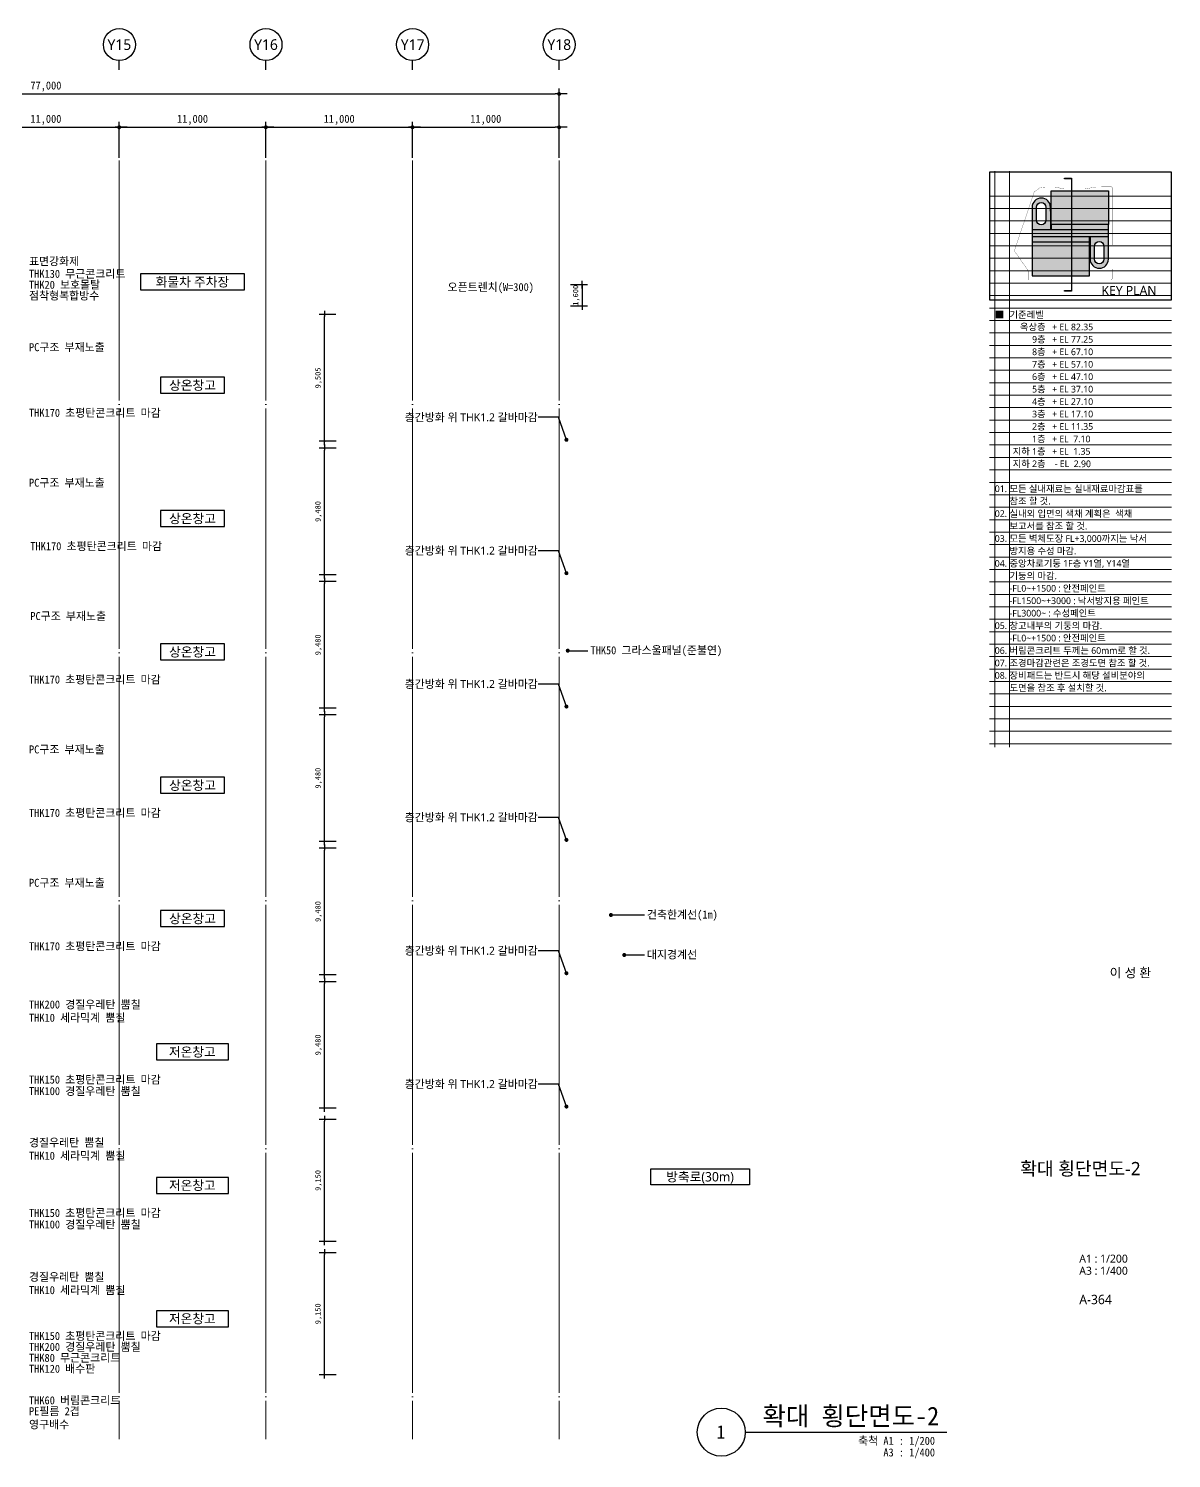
# Model space of a CAD drawing. Header units: inches. Extents: x -1307703 to -645498, y 230939 to 338158.
# Drawn here: x -731232 to -645498, y 230939 to 338158 of the extents above; entities that cross this region are included whole.
import ezdxf
from ezdxf.enums import TextEntityAlignment as Align

# ---------------------------------------------------------------- set-up
doc = ezdxf.new("R2010")
doc.units = ezdxf.units.IN
doc.header["$MEASUREMENT"] = 0
for name, pattern in [('CEN', [62, 60, -1, 0, -1]), ('DASHDOTX2', [2, 1, -0.5, 0, -0.5]), ('PHANTOM', [63.5, 31.75, -6.35, 6.35, -6.35, 6.35, -6.35])]:
    doc.linetypes.add(name, pattern=pattern)
doc.layers.get('0').update_dxf_attribs({"linetype": 'CONTINUOUS'})
for name, color, linetype, lineweight in [('A-BOND-LIN1', 4, 'DASHDOTX2', 25), ('A-BORD-TEXT', 3, 'CONTINUOUS', 25), ('A-CNTL', 1, 'CEN', 15), ('A-DIMS', 7, 'CONTINUOUS', 25), ('A-MKXS-LEAD', 7, 'CONTINUOUS', 25), ('A-MKXS-TEXT1', 3, 'CONTINUOUS', 25), ('A-MKXX-NAME', 3, 'CONTINUOUS', 25), ('A-MKXX-SYMB', 7, 'CONTINUOUS', 25), ('A-XXXX-SYMB', 7, 'CONTINUOUS', 25), ('A-XXXX-TXT1', 3, 'CONTINUOUS', 25), ('A-XXXX-TXT2', 3, 'CONTINUOUS', 25)]:
    doc.layers.add(name, color=color, linetype=linetype, lineweight=lineweight)
doc.layers.add('A-XXXX-NPLT', color=144, linetype='CONTINUOUS', lineweight=15, plot=False)
doc.layers.add('색상', color=7, linetype='CONTINUOUS')
doc.styles.add('HY울릉도L', font='')
doc.styles.add('돋움', font='')
doc.styles.add('돋움체', font='')
doc.styles.add('맑은 고딕', font='malgun.ttf')
doc.styles.add('맑은고딕', font='malgun.ttf')
doc.styles.get('HY울릉도L').set_extended_font_data('HYwulM')
doc.styles.get('돋움').set_extended_font_data('DotumChe')
doc.styles.get('돋움체').set_extended_font_data('DotumChe')
doc.dimstyles.new('CDIM', dxfattribs={"dimtxt": 3, "dimasz": 1.5, "dimexe": 2, "dimexo": 1, "dimgap": 1, "dimtad": 1, "dimdec": 0, "dimrnd": 0.5, "dimzin": 0, "dimdsep": 32, "dimlunit": 6, "dimtxsty": 'HY울릉도L', "dimblk1": '_CIDOT', "dimblk2": '_CIDOT', "dimsah": 1, "dimcen": 5.5, "dimclrd": 2, "dimclre": 2, "dimclrt": 7, "dimadec": 0, "dimazin": 0, "dimtfac": 1, "dimtdec": 0, "dimtix": 1, "dimtmove": 2, "dimatfit": 1, "dimldrblk": '_CIDOT', "dimfxl": 1, "dimtolj": 1, "dimtzin": 0, "dimlwd": -1, "dimarcsym": 0})

# ---------------------------------------------------------------- blocks, each defined once
blk = doc.blocks.new('_CIDOT')
at = {"color": 0, "linetype": 'ByBlock'}
blk.add_line((2, 0), (-1, 0), dxfattribs=at)
at = {"color": 0, "linetype": 'ByBlock', "const_width": 0.5}
blk.add_lwpolyline([(-0.25, 0, 1), (0.25, 0, 1)], format="xyb", close=True, dxfattribs=at)
blk = doc.blocks.new('*D29')
at = {"layer": 'A-DIMS', "lineweight": -2, "transparency": 16777216}
for p, q in [((-735433, 328458), (-735433, 331158)), ((-724433, 328458), (-724433, 331158))]:
    blk.add_line(p, q, dxfattribs=at)
at = {"layer": 'A-DIMS', "transparency": 16777216}
blk.add_line((-735133, 330758), (-724733, 330758), dxfattribs=at)
at = {"layer": 'A-DIMS', "transparency": 16777216, "xscale": 300, "yscale": 300, "zscale": 300, "rotation": 180}
blk.add_blockref('_CIDOT', (-735433, 330758), dxfattribs=at)
at = {"layer": 'A-DIMS', "transparency": 16777216, "xscale": 300, "yscale": 300, "zscale": 300}
blk.add_blockref('_CIDOT', (-724433, 330758), dxfattribs=at)
at = {"layer": 'A-DIMS', "color": 3, "transparency": 16777216, "insert": (-729933, 331315), "char_height": 600, "attachment_point": 5, "style": '돋움체'}
blk.add_mtext('\\A1;11,000', dxfattribs=at)
blk = doc.blocks.new('*D30')
at = {"layer": 'A-DIMS', "lineweight": -2, "transparency": 16777216}
for p, q in [((-724433, 328458), (-724433, 331158)), ((-713433, 328458), (-713433, 331158))]:
    blk.add_line(p, q, dxfattribs=at)
at = {"layer": 'A-DIMS', "transparency": 16777216}
blk.add_line((-724133, 330758), (-713733, 330758), dxfattribs=at)
at = {"layer": 'A-DIMS', "transparency": 16777216, "xscale": 300, "yscale": 300, "zscale": 300, "rotation": 180}
blk.add_blockref('_CIDOT', (-724433, 330758), dxfattribs=at)
at = {"layer": 'A-DIMS', "transparency": 16777216, "xscale": 300, "yscale": 300, "zscale": 300}
blk.add_blockref('_CIDOT', (-713433, 330758), dxfattribs=at)
at = {"layer": 'A-DIMS', "color": 3, "transparency": 16777216, "insert": (-718933, 331315), "char_height": 600, "attachment_point": 5, "style": '돋움체'}
blk.add_mtext('\\A1;11,000', dxfattribs=at)
blk = doc.blocks.new('*D31')
at = {"layer": 'A-DIMS', "lineweight": -2, "transparency": 16777216}
for p, q in [((-713433, 328458), (-713433, 331158)), ((-702433, 328458), (-702433, 331158))]:
    blk.add_line(p, q, dxfattribs=at)
at = {"layer": 'A-DIMS', "transparency": 16777216}
blk.add_line((-713133, 330758), (-702733, 330758), dxfattribs=at)
at = {"layer": 'A-DIMS', "transparency": 16777216, "xscale": 300, "yscale": 300, "zscale": 300, "rotation": 180}
blk.add_blockref('_CIDOT', (-713433, 330758), dxfattribs=at)
at = {"layer": 'A-DIMS', "transparency": 16777216, "xscale": 300, "yscale": 300, "zscale": 300}
blk.add_blockref('_CIDOT', (-702433, 330758), dxfattribs=at)
at = {"layer": 'A-DIMS', "color": 3, "transparency": 16777216, "insert": (-707933, 331315), "char_height": 600, "attachment_point": 5, "style": '돋움체'}
blk.add_mtext('\\A1;11,000', dxfattribs=at)
blk = doc.blocks.new('*D32')
at = {"layer": 'A-DIMS', "lineweight": -2, "transparency": 16777216}
for p, q in [((-702433, 328458), (-702433, 331158)), ((-691433, 328458), (-691433, 331158))]:
    blk.add_line(p, q, dxfattribs=at)
at = {"layer": 'A-DIMS', "transparency": 16777216}
blk.add_line((-702133, 330758), (-691733, 330758), dxfattribs=at)
at = {"layer": 'A-DIMS', "transparency": 16777216, "xscale": 300, "yscale": 300, "zscale": 300, "rotation": 180}
blk.add_blockref('_CIDOT', (-702433, 330758), dxfattribs=at)
at = {"layer": 'A-DIMS', "transparency": 16777216, "xscale": 300, "yscale": 300, "zscale": 300}
blk.add_blockref('_CIDOT', (-691433, 330758), dxfattribs=at)
at = {"layer": 'A-DIMS', "color": 3, "transparency": 16777216, "insert": (-696933, 331315), "char_height": 600, "attachment_point": 5, "style": '돋움체'}
blk.add_mtext('\\A1;11,000', dxfattribs=at)
blk = doc.blocks.new('*D44')
at = {"layer": 'A-DIMS', "lineweight": -2, "transparency": 16777216}
for p, q in [((-768433, 328458), (-768433, 333658)), ((-691433, 328458), (-691433, 333658))]:
    blk.add_line(p, q, dxfattribs=at)
at = {"layer": 'A-DIMS', "transparency": 16777216}
blk.add_line((-768133, 333258), (-691733, 333258), dxfattribs=at)
at = {"layer": 'A-DIMS', "transparency": 16777216, "xscale": 300, "yscale": 300, "zscale": 300, "rotation": 180}
blk.add_blockref('_CIDOT', (-768433, 333258), dxfattribs=at)
at = {"layer": 'A-DIMS', "transparency": 16777216, "xscale": 300, "yscale": 300, "zscale": 300}
blk.add_blockref('_CIDOT', (-691433, 333258), dxfattribs=at)
at = {"layer": 'A-DIMS', "color": 3, "transparency": 16777216, "insert": (-729933, 333815), "char_height": 600, "attachment_point": 5, "style": '돋움체'}
blk.add_mtext('\\A1;77,000', dxfattribs=at)
blk = doc.blocks.new('*D177')
at = {"layer": 'A-DIMS', "lineweight": -2, "transparency": 16777216}
for p, q in [((-690583, 318958), (-689312, 318958)), ((-690583, 317358), (-689312, 317358))]:
    blk.add_line(p, q, dxfattribs=at)
at = {"layer": 'A-DIMS', "transparency": 16777216}
for p, q in [((-689712, 319098), (-689712, 319238)), ((-689712, 318958), (-689712, 317358)), ((-689712, 317218), (-689712, 317078))]:
    blk.add_line(p, q, dxfattribs=at)
at = {"layer": 'A-DIMS', "transparency": 16777216, "xscale": 140, "yscale": 140, "zscale": 140}
for p, rotation in [((-689712, 318958), 270), ((-689712, 317358), 90)]:
    blk.add_blockref('_CIDOT', p, dxfattribs=dict(at, rotation=rotation))
at = {"layer": 'A-DIMS', "color": 3, "transparency": 16777216, "insert": (-690150, 318158), "char_height": 400, "attachment_point": 5, "rotation": 90, "style": '돋움체'}
blk.add_mtext('\\A1;1,600', dxfattribs=at)
blk = doc.blocks.new('*D210')
at = {"layer": 'A-DIMS', "lineweight": -2, "transparency": 16777216}
for p, q in [((-708170, 316713), (-709438, 316713)), ((-708167, 307208), (-709438, 307208))]:
    blk.add_line(p, q, dxfattribs=at)
at = {"layer": 'A-DIMS', "transparency": 16777216}
blk.add_line((-709038, 307348), (-709038, 316573), dxfattribs=at)
at = {"layer": 'A-DIMS', "transparency": 16777216, "xscale": 140, "yscale": 140, "zscale": 140}
for p, rotation in [((-709038, 316713), 90), ((-709038, 307208), 270)]:
    blk.add_blockref('_CIDOT', p, dxfattribs=dict(at, rotation=rotation))
at = {"layer": 'A-DIMS', "color": 3, "transparency": 16777216, "insert": (-709476, 311961), "char_height": 400, "attachment_point": 5, "rotation": 90, "style": '돋움체'}
blk.add_mtext('\\A1;9,505', dxfattribs=at)
blk = doc.blocks.new('*D211')
at = {"layer": 'A-DIMS', "lineweight": -2, "transparency": 16777216}
for p, q in [((-708167, 306688), (-709438, 306688)), ((-708167, 297208), (-709438, 297208))]:
    blk.add_line(p, q, dxfattribs=at)
at = {"layer": 'A-DIMS', "transparency": 16777216}
blk.add_line((-709038, 297348), (-709038, 306548), dxfattribs=at)
at = {"layer": 'A-DIMS', "transparency": 16777216, "xscale": 140, "yscale": 140, "zscale": 140}
for p, rotation in [((-709038, 306688), 90), ((-709038, 297208), 270)]:
    blk.add_blockref('_CIDOT', p, dxfattribs=dict(at, rotation=rotation))
at = {"layer": 'A-DIMS', "color": 3, "transparency": 16777216, "insert": (-709476, 301948), "char_height": 400, "attachment_point": 5, "rotation": 90, "style": '돋움체'}
blk.add_mtext('\\A1;9,480', dxfattribs=at)
blk = doc.blocks.new('*D212')
at = {"layer": 'A-DIMS', "lineweight": -2, "transparency": 16777216}
for p, q in [((-708167, 296688), (-709438, 296688)), ((-708167, 287208), (-709438, 287208))]:
    blk.add_line(p, q, dxfattribs=at)
at = {"layer": 'A-DIMS', "transparency": 16777216}
blk.add_line((-709038, 287348), (-709038, 296548), dxfattribs=at)
at = {"layer": 'A-DIMS', "transparency": 16777216, "xscale": 140, "yscale": 140, "zscale": 140}
for p, rotation in [((-709038, 296688), 90), ((-709038, 287208), 270)]:
    blk.add_blockref('_CIDOT', p, dxfattribs=dict(at, rotation=rotation))
at = {"layer": 'A-DIMS', "color": 3, "transparency": 16777216, "insert": (-709476, 291948), "char_height": 400, "attachment_point": 5, "rotation": 90, "style": '돋움체'}
blk.add_mtext('\\A1;9,480', dxfattribs=at)
blk = doc.blocks.new('*D213')
at = {"layer": 'A-DIMS', "lineweight": -2, "transparency": 16777216}
for p, q in [((-708167, 286688), (-709438, 286688)), ((-708167, 277208), (-709438, 277208))]:
    blk.add_line(p, q, dxfattribs=at)
at = {"layer": 'A-DIMS', "transparency": 16777216}
blk.add_line((-709038, 277348), (-709038, 286548), dxfattribs=at)
at = {"layer": 'A-DIMS', "transparency": 16777216, "xscale": 140, "yscale": 140, "zscale": 140}
for p, rotation in [((-709038, 286688), 90), ((-709038, 277208), 270)]:
    blk.add_blockref('_CIDOT', p, dxfattribs=dict(at, rotation=rotation))
at = {"layer": 'A-DIMS', "color": 3, "transparency": 16777216, "insert": (-709476, 281948), "char_height": 400, "attachment_point": 5, "rotation": 90, "style": '돋움체'}
blk.add_mtext('\\A1;9,480', dxfattribs=at)
blk = doc.blocks.new('*D214')
at = {"layer": 'A-DIMS', "lineweight": -2, "transparency": 16777216}
for p, q in [((-708167, 276688), (-709438, 276688)), ((-708167, 267208), (-709438, 267208))]:
    blk.add_line(p, q, dxfattribs=at)
at = {"layer": 'A-DIMS', "transparency": 16777216}
blk.add_line((-709038, 267348), (-709038, 276548), dxfattribs=at)
at = {"layer": 'A-DIMS', "transparency": 16777216, "xscale": 140, "yscale": 140, "zscale": 140}
for p, rotation in [((-709038, 276688), 90), ((-709038, 267208), 270)]:
    blk.add_blockref('_CIDOT', p, dxfattribs=dict(at, rotation=rotation))
at = {"layer": 'A-DIMS', "color": 3, "transparency": 16777216, "insert": (-709476, 271948), "char_height": 400, "attachment_point": 5, "rotation": 90, "style": '돋움체'}
blk.add_mtext('\\A1;9,480', dxfattribs=at)
blk = doc.blocks.new('*D215')
at = {"layer": 'A-DIMS', "lineweight": -2, "transparency": 16777216}
for p, q in [((-708167, 266688), (-709438, 266688)), ((-708167, 257208), (-709438, 257208))]:
    blk.add_line(p, q, dxfattribs=at)
at = {"layer": 'A-DIMS', "transparency": 16777216}
blk.add_line((-709038, 257348), (-709038, 266548), dxfattribs=at)
at = {"layer": 'A-DIMS', "transparency": 16777216, "xscale": 140, "yscale": 140, "zscale": 140}
for p, rotation in [((-709038, 266688), 90), ((-709038, 257208), 270)]:
    blk.add_blockref('_CIDOT', p, dxfattribs=dict(at, rotation=rotation))
at = {"layer": 'A-DIMS', "color": 3, "transparency": 16777216, "insert": (-709476, 261948), "char_height": 400, "attachment_point": 5, "rotation": 90, "style": '돋움체'}
blk.add_mtext('\\A1;9,480', dxfattribs=at)
blk = doc.blocks.new('*D216')
at = {"layer": 'A-DIMS', "lineweight": -2, "transparency": 16777216}
for p, q in [((-708167, 256358), (-709438, 256358)), ((-708167, 247208), (-709438, 247208))]:
    blk.add_line(p, q, dxfattribs=at)
at = {"layer": 'A-DIMS', "transparency": 16777216}
blk.add_line((-709038, 247348), (-709038, 256218), dxfattribs=at)
at = {"layer": 'A-DIMS', "transparency": 16777216, "xscale": 140, "yscale": 140, "zscale": 140}
for p, rotation in [((-709038, 256358), 90), ((-709038, 247208), 270)]:
    blk.add_blockref('_CIDOT', p, dxfattribs=dict(at, rotation=rotation))
at = {"layer": 'A-DIMS', "color": 3, "transparency": 16777216, "insert": (-709476, 251783), "char_height": 400, "attachment_point": 5, "rotation": 90, "style": '돋움체'}
blk.add_mtext('\\A1;9,150', dxfattribs=at)
blk = doc.blocks.new('*D217')
at = {"layer": 'A-DIMS', "lineweight": -2, "transparency": 16777216}
for p, q in [((-708167, 246358), (-709438, 246358)), ((-708167, 237208), (-709438, 237208))]:
    blk.add_line(p, q, dxfattribs=at)
at = {"layer": 'A-DIMS', "transparency": 16777216}
blk.add_line((-709038, 237348), (-709038, 246218), dxfattribs=at)
at = {"layer": 'A-DIMS', "transparency": 16777216, "xscale": 140, "yscale": 140, "zscale": 140}
for p, rotation in [((-709038, 246358), 90), ((-709038, 237208), 270)]:
    blk.add_blockref('_CIDOT', p, dxfattribs=dict(at, rotation=rotation))
at = {"layer": 'A-DIMS', "color": 3, "transparency": 16777216, "insert": (-709476, 241783), "char_height": 400, "attachment_point": 5, "rotation": 90, "style": '돋움체'}
blk.add_mtext('\\A1;9,150', dxfattribs=at)
blk = doc.blocks.new('NOTE(220317)')
at = {"layer": 'A-XXXX-NPLT'}
for p, q in [((1010650, 179733), (1010650, 175413)), ((1010760, 179733), (1010760, 175413)), ((1010610, 179546), (1011975, 179546)), ((1010610, 179453), (1011975, 179453)), ((1010610, 179359), (1011975, 179359)), ((1010610, 179266), (1011975, 179266)), ((1010610, 179173), (1011975, 179173)), ((1010610, 179079), (1011975, 179079)), ((1010610, 178986), (1011975, 178986)), ((1010610, 178893), (1011975, 178893)), ((1010610, 178799), (1011975, 178799)), ((1010610, 178706), (1011975, 178706)), ((1010610, 178613), (1011975, 178613)), ((1010610, 178519), (1011975, 178519)), ((1010610, 178426), (1011975, 178426)), ((1010610, 178333), (1011975, 178333)), ((1010610, 178239), (1011975, 178239)), ((1010610, 178146), (1011975, 178146)), ((1010610, 178053), (1011975, 178053)), ((1010610, 177959), (1011975, 177959)), ((1010610, 177866), (1011975, 177866)), ((1010610, 177773), (1011975, 177773)), ((1010610, 177679), (1011975, 177679)), ((1010610, 177586), (1011975, 177586)), ((1010610, 177493), (1011975, 177493)), ((1010610, 177399), (1011975, 177399)), ((1010610, 177306), (1011975, 177306)), ((1010610, 177213), (1011975, 177213)), ((1010610, 177119), (1011975, 177119)), ((1010610, 177026), (1011975, 177026)), ((1010610, 176933), (1011975, 176933)), ((1010610, 176839), (1011975, 176839)), ((1010610, 176746), (1011975, 176746)), ((1010610, 176653), (1011975, 176653)), ((1010610, 176559), (1011975, 176559)), ((1010610, 176466), (1011975, 176466)), ((1010610, 176373), (1011975, 176373)), ((1010610, 176279), (1011975, 176279)), ((1010610, 176186), (1011975, 176186)), ((1010610, 176093), (1011975, 176093)), ((1010610, 175999), (1011975, 175999)), ((1010610, 175906), (1011975, 175906)), ((1010610, 175813), (1011975, 175813)), ((1010610, 175719), (1011975, 175719)), ((1010610, 175626), (1011975, 175626)), ((1010610, 175533), (1011975, 175533)), ((1010610, 175439), (1011975, 175439))]:
    blk.add_line(p, q, dxfattribs=at)
blk = doc.blocks.new('NOTE_확대 종단면도')
at = {"layer": 'A-XXXX-TXT2', "style": '맑은 고딕'}
for s, p in [('■', (7576.5, 4993.9)), ('기준레벨', (7631.5, 4993.9)), ('+ EL 82.35', (7791.5, 4948.1)), ('+ EL 77.25', (7791.5, 4901.4)), ('+ EL 67.10', (7791.5, 4854.8)), ('+ EL 57.10', (7791.5, 4808.1)), ('+ EL 47.10', (7791.5, 4761.4)), ('+ EL 37.10', (7791.5, 4714.8)), ('+ EL 27.10', (7791.5, 4668.1)), ('+ EL 17.10', (7791.5, 4621.4)), ('+ EL 11.35', (7791.5, 4574.8)), ('+ EL  7.10', (7791.5, 4528.1)), ('+ EL  1.35', (7791.5, 4481.4)), ('- EL  2.90', (7801.5, 4434.8)), ('01.', (7576.5, 4341.4)), ('모든 실내재료는 실내재료마감표를', (7631.5, 4341.4)), ('참조 할 것.', (7631.5, 4294.8)), ('02.', (7576.5, 4248.1)), ('실내외 입면의 색채 계획은  색채', (7631.5, 4248.1)), ('보고서를 참조 할 것.', (7631.5, 4201.4)), ('03.', (7576.5, 4154.8)), ('모든 벽체도장 FL+3,000까지는 낙서', (7631.5, 4154.8)), ('중앙차로기둥 1F층 Y1열, Y14열', (7631.5, 4061.4)), ('방지용 수성 마감.', (7631.5, 4108.1)), ('04.', (7576.5, 4061.4)), ('기둥의 마감.', (7631.5, 4014.8)), ('-FL0~+1500 : 안전페인트', (7631.5, 3968.1)), ('-FL1500~+3000 : 낙서방지용 페인트', (7631.5, 3921.4)), ('-FL3000~ : 수성페인트', (7631.5, 3874.8)), ('05.', (7576.5, 3828.1)), ('창고내부의 기둥의 마감.', (7631.5, 3828.1)), ('-FL0~+1500 : 안전페인트', (7631.5, 3781.4)), ('06.', (7576.5, 3734.8)), ('07.', (7576.5, 3688.1)), ('조경마감관련은 조경도면 참조 할 것.', (7631.5, 3688.1)), ('버림콘크리트 두께는 60mm로 할 것.', (7631.5, 3734.8)), ('08.', (7576.5, 3641.4)), ('장비패드는 반드시 해당 설비분야의', (7631.5, 3641.4)), ('도면을 참조 후 설치할 것.', (7631.5, 3594.8))]:
    blk.add_text(s, height=25, dxfattribs=at).set_placement(p, align=Align.MIDDLE_LEFT)
for s, p in [('옥상층', (7767.2, 4948.1)), ('9층', (7767.2, 4901.4)), ('8층', (7767.2, 4854.8)), ('7층', (7767.2, 4808.1)), ('6층', (7767.2, 4761.4)), ('5층', (7767.2, 4714.8)), ('4층', (7767.2, 4668.1)), ('3층', (7767.2, 4621.4)), ('2층', (7767.2, 4574.8)), ('1층', (7767.2, 4528.1)), ('지하 1층', (7767.2, 4481.4)), ('지하 2층', (7767.2, 4434.8))]:
    blk.add_text(s, height=25, dxfattribs=at).set_placement(p, align=Align.MIDDLE_RIGHT)

msp = doc.modelspace()

# ---------------------------------------------------------------- hatches: boundary and pattern name
h = msp.add_hatch(color=253)
h.dxf.hatch_style = 1
h.paths.add_polyline_path([(-650226.9, 326003.8), (-654529.1, 326003.8), (-654529.1, 323479.1), (-650226.9, 323479.1)])
h.paths.add_polyline_path([(-651645.8, 322154), (-655948.1, 322154), (-655948.1, 319629.6), (-651645.8, 319629.6)])
at = {"ltscale": 100}
h = msp.add_hatch(color=2, dxfattribs=at)
h.dxf.hatch_style = 1
h.paths.add_polyline_path([(-652998.8, 318524.4), (-653523.8, 318524.4), (-653523.8, 318471.9), (-652998.8, 318471.9)])
h.paths.add_polyline_path([(-652998.8, 326933.5), (-653523.8, 326933.5), (-653523.8, 326881), (-652998.8, 326881)])
at = {"layer": '색상'}
h = msp.add_hatch(color=254, dxfattribs=at)
h.dxf.hatch_style = 1
h.paths.add_polyline_path([(-654577.6, 324765.8, 0.41421356), (-655262.8, 325451, 0.41421356), (-655948.1, 324765.8), (-655948.1, 324458.7), (-655948.1, 323091.4), (-654577.6, 323091.4)])
h.paths.add_polyline_path([(-655262.8, 323447, -0.41421356), (-655611.9, 323796.1), (-655611.9, 324103.1), (-655611.9, 324426.4), (-655611.9, 324765.8, -0.41421356), (-655262.8, 325114.8, -0.41421356), (-654913.7, 324765.8), (-654913.7, 324458.7), (-654913.7, 324135.5), (-654913.7, 323796.1, -0.41421356)], flags=16)
h.paths.add_polyline_path([(-650226.9, 323479.1), (-654529.1, 323479.1), (-654529.1, 323091.4), (-650226.9, 323091.4)])
h.paths.add_polyline_path([(-650226.9, 323091.4), (-655948.1, 323091.4), (-655948.1, 322541.9), (-650226.9, 322541.9)])
h.paths.add_polyline_path([(-651645.8, 322541.9), (-655948.1, 322541.9), (-655948.1, 322154), (-651645.8, 322154)])
h.paths.add_polyline_path([(-650226.9, 322541.9), (-651597.4, 322541.9), (-651597.4, 321530.2), (-651597.4, 320867.6, 0.41421356), (-650912.1, 320182.3, 0.41421356), (-650226.9, 320867.6), (-650226.9, 321207), (-650226.9, 321530.2)])
h.paths.add_polyline_path([(-650563, 321837.3), (-650563, 321530.2), (-650563, 321207), (-650563, 320867.6, -0.41421356), (-650912.1, 320518.5, -0.41421356), (-651261.2, 320867.6), (-651261.2, 321174.6), (-651261.2, 321497.9), (-651261.2, 321837.3, -0.41421356), (-650912.1, 322186.4, -0.41421356)], flags=16)

# ---------------------------------------------------------------- linework, layer by layer
for p, q in [((-655948.1, 324765.8), (-655948.1, 324458.7)), ((-655948.1, 324458.7), (-655948.1, 322154)), ((-654577.6, 324765.8), (-654577.6, 323091.4)), ((-654577.6, 324458.7), (-654577.6, 324765.8)), ((-655948.1, 323091.4), (-650226.9, 323091.4)), ((-654529.1, 323479.1), (-654529.1, 323091.4)), ((-650226.9, 321530.2), (-650226.9, 323479.1)), ((-650226.9, 322541.9), (-655948.1, 322541.9)), ((-651645.8, 322154), (-651645.8, 322541.9)), ((-651597.4, 322541.9), (-651597.4, 321530.2)), ((-651597.4, 321530.2), (-651597.4, 320867.6)), ((-650226.9, 321207), (-650226.9, 321530.2)), ((-650226.9, 320867.6), (-650226.9, 321207))]:
    msp.add_line(p, q)
for points in [[(-659148.2, 317826), (-645498.2, 317826), (-645498.2, 327393.2), (-659148.2, 327393.2)], [(-654529.1, 326003.8), (-650226.9, 326003.8), (-650226.9, 323479.1), (-654529.1, 323479.1)], [(-655948.1, 319629.6), (-651645.8, 319629.6), (-651645.8, 322154), (-655948.1, 322154)]]:
    msp.add_lwpolyline(points, close=True)
at = {"color": 2, "ltscale": 100}
msp.add_lwpolyline([(-652998.8, 326881), (-653523.8, 326881), (-653523.8, 326933.5), (-652998.8, 326933.5), (-652998.8, 318471.9), (-653523.8, 318471.9), (-653523.8, 318524.4), (-652998.8, 318524.4)], dxfattribs=at)
for points in [[(-654913.7, 324765.8), (-654913.7, 324458.7), (-654913.7, 324135.5), (-654913.7, 323796.1, -0.41421356), (-655262.8, 323447, -0.41421356), (-655611.9, 323796.1), (-655611.9, 324103.1), (-655611.9, 324426.4), (-655611.9, 324765.8, -0.41421356), (-655262.8, 325114.8, -0.41421356), (-654913.7, 324765.8)], [(-650563, 321837.3), (-650563, 321530.2), (-650563, 321207), (-650563, 320867.6, -0.41421356), (-650912.1, 320518.5, -0.41421356), (-651261.2, 320867.6), (-651261.2, 321174.6), (-651261.2, 321497.9), (-651261.2, 321837.3, -0.41421356), (-650912.1, 322186.4, -0.41421356), (-650563, 321837.3)]]:
    msp.add_lwpolyline(points, format="xyb", close=True)
for centre, start, end in [((-655262.8, 324765.8), 90, 180), ((-655262.8, 324765.8), 0, 90), ((-650912.1, 320867.6), 180, 270), ((-650912.1, 320867.6), 270, 0)]:
    msp.add_arc(centre, 685.3, start, end)
at = {"layer": 'A-BOND-LIN1', "color": 1, "linetype": 'PHANTOM', "ltscale": 50, "const_width": 16.2}
msp.add_lwpolyline([(-656615.7, 323452.8), (-655797.1, 325907.1), (-655351.1, 326227.7), (-655133.2, 326260.2), (-654746.8, 326257.3), (-654434.9, 326258.9), (-654162.9, 326259), (-653713.1, 326167.9), (-653533.3, 326131.6), (-652018.9, 326128.9), (-651776.3, 326170.6), (-651441, 326229.3), (-651187.4, 326275.9), (-650003.8, 326297.8), (-649887.4, 326180.5), (-649887.6, 326147.4), (-649887.9, 326103.2), (-649888.6, 325984.2), (-649893.7, 323451.2), (-649913.2, 319415.8), (-650028.7, 319302.3), (-656245.5, 319302.3), (-656250.4, 320018.9), (-657276.4, 321480.7), (-656854.5, 322744.7), (-656676.4, 323278.2), (-656618, 323452.8)], close=True, dxfattribs=at)
at = {"layer": 'A-CNTL', "ltscale": 300}
for p, q in [((-724432.8, 328258.1), (-724432.8, 232379.2)), ((-713432.8, 328258.1), (-713432.8, 232379.2)), ((-702432.8, 328258.1), (-702432.8, 232379.2)), ((-691432.8, 328258.1), (-691432.8, 232379.2))]:
    msp.add_line(p, q, dxfattribs=at)
at = {"layer": 'A-MKXS-LEAD'}
for p, q in [((-691485.3, 309008), (-693002.4, 309008)), ((-690882.8, 307320.7), (-691485.3, 309008)), ((-691485.3, 299008), (-693002.4, 299008)), ((-690882.8, 297320.7), (-691485.3, 299008)), ((-690782.8, 291509.6), (-689265.7, 291509.6)), ((-691485.3, 289008), (-693002.4, 289008)), ((-690882.8, 287320.7), (-691485.3, 289008)), ((-691485.3, 279008), (-693002.4, 279008)), ((-690882.8, 277320.7), (-691485.3, 279008)), ((-687547.5, 271688.8), (-685030.4, 271688.8)), ((-691485.3, 269008), (-693002.4, 269008)), ((-690882.8, 267320.7), (-691485.3, 269008)), ((-686547.5, 268688.8), (-685030.4, 268688.8)), ((-691485.3, 259008), (-693002.4, 259008)), ((-690882.8, 257320.7), (-691485.3, 259008))]:
    msp.add_line(p, q, dxfattribs=at)
msp.add_lwpolyline([(-691412.8, 317208.1, 0, 200, 0), (-691712.8, 317727.7, 0, 0, 0), (-692308.8, 318760, 0, 0, 0), (-693108.8, 318760, 0, 0, 0)], format="xyseb", dxfattribs=at)
msp.add_lwpolyline([(-691412.8, 317208.1, 0, 200, 0), (-691712.8, 317727.7, 0, 0, 0), (-692308.8, 318760, 0, 0, 0), (-693108.8, 318760, 0, 0, 0)], format="xyseb", dxfattribs=at)
at = {"layer": 'A-MKXS-LEAD', "const_width": 150}
for points in [[(-690882.8, 307245.7, 1), (-690882.8, 307395.7, 1)], [(-690882.8, 297245.7, 1), (-690882.8, 297395.7, 1)], [(-690782.8, 291584.6, 1), (-690782.8, 291434.6, 1)], [(-690882.8, 287245.7, 1), (-690882.8, 287395.7, 1)], [(-690882.8, 277245.7, 1), (-690882.8, 277395.7, 1)], [(-687547.5, 271763.8, 1), (-687547.5, 271613.8, 1)], [(-686547.5, 268763.8, 1), (-686547.5, 268613.8, 1)], [(-690882.8, 267245.7, 1), (-690882.8, 267395.7, 1)], [(-690882.8, 257245.7, 1), (-690882.8, 257395.7, 1)]]:
    msp.add_lwpolyline(points, format="xyb", close=True, dxfattribs=at)
at = {"layer": 'A-MKXX-SYMB'}
for points in [[(-722832.8, 318564.2), (-715032.8, 318564.2), (-715032.8, 319764.2), (-722832.8, 319764.2)], [(-721332.8, 310815.2), (-716532.8, 310815.2), (-716532.8, 312015.2), (-721332.8, 312015.2)], [(-721332.8, 300815.2), (-716532.8, 300815.2), (-716532.8, 302015.2), (-721332.8, 302015.2)], [(-721332.8, 290815.2), (-716532.8, 290815.2), (-716532.8, 292015.2), (-721332.8, 292015.2)], [(-721332.8, 280815.2), (-716532.8, 280815.2), (-716532.8, 282015.2), (-721332.8, 282015.2)], [(-721332.8, 270815.2), (-716532.8, 270815.2), (-716532.8, 272015.2), (-721332.8, 272015.2)], [(-721632.8, 260815.2), (-716232.8, 260815.2), (-716232.8, 262015.2), (-721632.8, 262015.2)], [(-721632.8, 250815.2), (-716232.8, 250815.2), (-716232.8, 252015.2), (-721632.8, 252015.2)], [(-677160, 251458.1), (-684560, 251458.1), (-684560, 252658.1), (-677160, 252658.1)], [(-721632.8, 240815.2), (-716232.8, 240815.2), (-716232.8, 242015.2), (-721632.8, 242015.2)]]:
    msp.add_lwpolyline(points, close=True, dxfattribs=at)
at = {"layer": 'A-XXXX-SYMB'}
for p, q in [((-724432.8, 335058.1), (-724432.8, 335758.1)), ((-713432.8, 335058.1), (-713432.8, 335758.1)), ((-702432.8, 335058.1), (-702432.8, 335758.1)), ((-691432.8, 335058.1), (-691432.8, 335758.1)), ((-677464.2, 232905), (-662348.2, 232905))]:
    msp.add_line(p, q, dxfattribs=at)
for centre, radius in [((-724421.1, 336958.1), 1200), ((-713421.1, 336958.1), 1200), ((-702421.1, 336958.1), 1200), ((-691421.1, 336958.1), 1200), ((-679264.2, 232905), 1800)]:
    msp.add_circle(centre, radius, dxfattribs=at)

# ---------------------------------------------------------------- block references
for name, p, xscale, yscale, zscale in [('NOTE(220317)', (-10765246.2, -1469857.3), 9.999999925221484, 9.999999925221484, 9.999999925221484), ('NOTE_확대 종단면도', (-810278.2, 216825), 19.99999985044297, 19.99999985044297, 19.99999985044297)]:
    msp.add_blockref(name, p, dxfattribs=dict(xscale=xscale, yscale=yscale, zscale=zscale))

# ---------------------------------------------------------------- texts
at = {"layer": 'A-BORD-TEXT', "style": '맑은고딕'}
msp.add_text('이 성 환', height=700, dxfattribs=at).set_placement((-647021.1, 267009.5), align=Align.RIGHT)
at = {"layer": 'A-MKXS-TEXT1', "style": '돋움체'}
for s, p in [('표면강화제', (-731198.8, 320712)), ('THK130 무근콘크리트', (-731198.8, 319770.5)), ('THK20 보호몰탈', (-731198.8, 318951)), ('점착형복합방수', (-731198.8, 318131.5)), ('PC구조 부재노출', (-731198.8, 314267.8)), ('THK170 초평탄콘크리트 마감', (-731199.7, 309346.1)), ('PC구조 부재노출', (-731198.8, 304104.5)), ('THK170 초평탄콘크리트 마감', (-731099.7, 299346.1)), ('PC구조 부재노출', (-731098.8, 294104.5)), ('THK50 그라스울패널(준불연)', (-689079.3, 291540.1)), ('THK170 초평탄콘크리트 마감', (-731199.7, 289346.1)), ('PC구조 부재노출', (-731198.8, 284104.5)), ('THK170 초평탄콘크리트 마감', (-731199.7, 279346.1)), ('PC구조 부재노출', (-731198.8, 274104.5)), ('건축한계선(1m)', (-684844, 271719.3)), ('THK170 초평탄콘크리트 마감', (-731199.7, 269346.1)), ('대지경계선', (-684844, 268719.3)), ('THK200 경질우레탄 뿜칠', (-731198.8, 264975.4)), ('THK10 세라믹계 뿜칠', (-731198.8, 263985.7)), ('THK150 초평탄콘크리트 마감', (-731199.7, 259346.1)), ('THK100 경질우레탄 뿜칠', (-731198.8, 258482.2)), ('경질우레탄 뿜칠', (-731198.8, 254625.4)), ('THK10 세라믹계 뿜칠', (-731198.8, 253635.7)), ('THK150 초평탄콘크리트 마감', (-731199.7, 249346.1)), ('THK100 경질우레탄 뿜칠', (-731198.8, 248482.2)), ('경질우레탄 뿜칠', (-731198.8, 244547.2)), ('THK10 세라믹계 뿜칠', (-731198.8, 243557.5)), ('THK150 초평탄콘크리트 마감', (-731198.8, 240121.2)), ('THK200 경질우레탄 뿜칠', (-731198.8, 239301.7)), ('THK80 무근콘크리트', (-731198.8, 238482.2)), ('THK120 배수판', (-731198.8, 237662.7)), ('THK60 버림콘크리트', (-731198.8, 235294.9)), ('PE필름 2겹', (-731198.8, 234475.4)), ('영구배수', (-731198.8, 233485.7))]:
    msp.add_text(s, height=600, dxfattribs=at).set_placement(p, align=Align.MIDDLE_LEFT)
at = {"layer": 'A-MKXS-TEXT1', "style": '맑은고딕'}
for p in [(-693029.7, 309008), (-693029.7, 299008), (-693029.7, 289008), (-693029.7, 279008), (-693029.7, 269008), (-693029.7, 259008)]:
    msp.add_text('층간방화 위 THK1.2 갈바마감', height=600, dxfattribs=at).set_placement(p, align=Align.MIDDLE_RIGHT)
at = {"layer": 'A-MKXX-NAME', "style": '맑은고딕'}
for s, p in [('화물차 주차장', (-718938.5, 319164.2)), ('상온창고', (-718933.8, 311415.2)), ('상온창고', (-718933.8, 301415.2)), ('상온창고', (-718933.8, 291415.2)), ('상온창고', (-718933.8, 281415.2)), ('상온창고', (-718933.8, 271415.2)), ('저온창고', (-718948.5, 261415.2)), ('방축로(30m)', (-680860, 252058.1)), ('저온창고', (-718948.5, 251415.2)), ('저온창고', (-718948.5, 241415.2))]:
    msp.add_text(s, height=700, dxfattribs=at).set_placement(p, align=Align.MIDDLE_CENTER)
at = {"layer": 'A-XXXX-TXT1', "style": '맑은고딕'}
for s, p in [('Y15', (-724421.1, 336958.1)), ('Y16', (-713421.1, 336958.1)), ('Y17', (-702421.1, 336958.1)), ('Y18', (-691421.1, 336958.1))]:
    msp.add_text(s, height=800, dxfattribs=at).set_placement(p, align=Align.MIDDLE_CENTER)
at = {"layer": 'A-XXXX-TXT1', "style": '돋움체'}
msp.add_text('확대 횡단면도-2', height=1400, dxfattribs=at).set_placement((-662919.8, 232995.6), align=Align.BOTTOM_RIGHT)
msp.add_text('1', height=1000, dxfattribs=at).set_placement((-679287.3, 232926.4), align=Align.MIDDLE)
for s, p in [('축척 A1 : 1/200', (-663231.3, 232560.4)), ('A3 : 1/400', (-663231.3, 231684.8))]:
    msp.add_text(s, height=600, dxfattribs=at).set_placement(p, align=Align.TOP_RIGHT)
at = {"layer": 'A-XXXX-TXT2', "style": '돋움'}
msp.add_text('오픈트렌치(W=300)', height=600, dxfattribs=at).set_placement((-699798.5, 318774.7), align=Align.MIDDLE_LEFT)
msp.add_text('오픈트렌치(W=300)', height=600, dxfattribs=at).set_placement((-699798.5, 318774.7), align=Align.MIDDLE_LEFT)
at = {"layer": 'A-XXXX-TXT2', "style": '맑은고딕'}
for s, height, p in [('KEY PLAN', 700, (-650742.6, 318166.5)), ('A1 : 1/200', 600, (-652409.1, 245618.8)), ('A3 : 1/400', 600, (-652409.1, 244711.8)), ('A-364', 700, (-652409.1, 242504.5))]:
    msp.add_text(s, height=height, dxfattribs=at).set_placement(p)
msp.add_text('확대 횡단면도-2', height=1000, dxfattribs=at).set_placement((-652323.2, 252670), align=Align.MIDDLE_CENTER)

# ---------------------------------------------------------------- dimensions: what is measured, and where the dimension line sits
at = {"layer": 'A-DIMS'}
for base, p1, p2, angle, override, picture, middle in [((-691432.8, 333258.1), (-768432.8, 328258.1), (-691432.8, 328258.1), 180, {"dimscale": 200, "dimtxsty": '돋움체', "dimclrd": 256, "dimclre": 256, "dimclrt": 3}, '*D44', (-729932.8, 333815.2)), ((-689712.2, 317358.1), (-690782.8, 318958.1), (-690782.8, 317358.1), 90, {"dimscale": 200, "dimtxt": 2, "dimasz": 0.7, "dimtxsty": '돋움체', "dimclrd": 256, "dimclre": 256, "dimclrt": 3}, '*D177', (-690150.3, 318158.1)), ((-709037.7, 316713.1), (-707967.1, 307208.1), (-707969.5, 316713.1), 270, {"dimscale": 200, "dimtxt": 2, "dimasz": 0.7, "dimtxsty": '돋움체', "dimclrd": 256, "dimclre": 256, "dimclrt": 3}, '*D210', (-709475.8, 311960.6)), ((-709037.7, 306688.1), (-707967.1, 297208.1), (-707967.1, 306688.1), 270, {"dimscale": 200, "dimtxt": 2, "dimasz": 0.7, "dimtxsty": '돋움체', "dimclrd": 256, "dimclre": 256, "dimclrt": 3}, '*D211', (-709475.8, 301948.1)), ((-709037.7, 296688.1), (-707967.1, 287208.1), (-707967.1, 296688.1), 270, {"dimscale": 200, "dimtxt": 2, "dimasz": 0.7, "dimtxsty": '돋움체', "dimclrd": 256, "dimclre": 256, "dimclrt": 3}, '*D212', (-709475.8, 291948.1)), ((-709037.7, 286688.1), (-707967.1, 277208.1), (-707967.1, 286688.1), 270, {"dimscale": 200, "dimtxt": 2, "dimasz": 0.7, "dimtxsty": '돋움체', "dimclrd": 256, "dimclre": 256, "dimclrt": 3}, '*D213', (-709475.8, 281948.1)), ((-709037.7, 276688.1), (-707967.1, 267208.1), (-707967.1, 276688.1), 270, {"dimscale": 200, "dimtxt": 2, "dimasz": 0.7, "dimtxsty": '돋움체', "dimclrd": 256, "dimclre": 256, "dimclrt": 3}, '*D214', (-709475.8, 271948.1)), ((-709037.7, 266688.1), (-707967.1, 257208.1), (-707967.1, 266688.1), 270, {"dimscale": 200, "dimtxt": 2, "dimasz": 0.7, "dimtxsty": '돋움체', "dimclrd": 256, "dimclre": 256, "dimclrt": 3}, '*D215', (-709475.8, 261948.1)), ((-709037.7, 256358.1), (-707967.1, 247208.1), (-707967.1, 256358.1), 270, {"dimscale": 200, "dimtxt": 2, "dimasz": 0.7, "dimtxsty": '돋움체', "dimclrd": 256, "dimclre": 256, "dimclrt": 3}, '*D216', (-709475.8, 251783.1)), ((-709037.7, 246358.1), (-707967.1, 237208.1), (-707967.1, 246358.1), 270, {"dimscale": 200, "dimtxt": 2, "dimasz": 0.7, "dimtxsty": '돋움체', "dimclrd": 256, "dimclre": 256, "dimclrt": 3}, '*D217', (-709475.8, 241783.1))]:
    dim = msp.add_linear_dim(base=base, p1=p1, p2=p2, angle=angle, dimstyle='CDIM', override=override, dxfattribs=at)
    dim.commit()
    dim.dimension.update_dxf_attribs({"geometry": picture, "text_midpoint": middle})
for p1, p2, picture, middle in [((-735432.8, 328258.1), (-724432.8, 328258.1), '*D29', (-729932.8, 331315.2)), ((-724432.8, 328258.1), (-713432.8, 328258.1), '*D30', (-718932.8, 331315.2)), ((-713432.8, 328258.1), (-702432.8, 328258.1), '*D31', (-707932.8, 331315.2)), ((-702432.8, 328258.1), (-691432.8, 328258.1), '*D32', (-696932.8, 331315.2))]:
    dim = msp.add_aligned_dim(p1=p1, p2=p2, distance=2500, dimstyle='CDIM', override={"dimscale": 200, "dimtxsty": '돋움체', "dimclrd": 256, "dimclre": 256, "dimclrt": 3}, dxfattribs=at)
    dim.commit()
    dim.dimension.update_dxf_attribs({"geometry": picture, "text_midpoint": middle})

doc.saveas('drawing.dxf')
